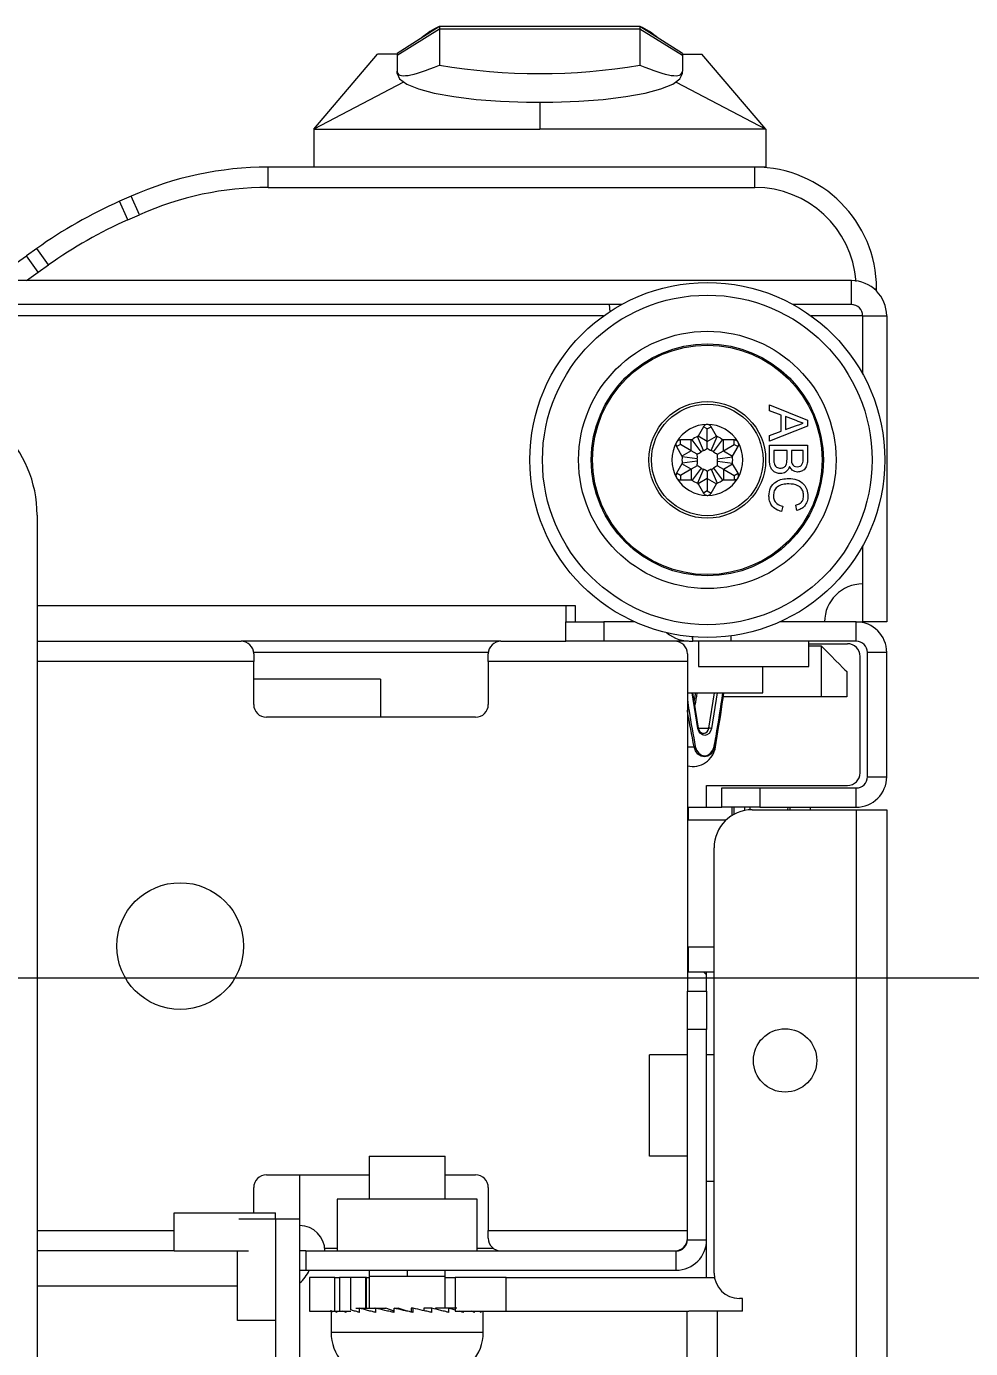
# Model space of a CAD drawing. Header units: inches. Extents: x 40138 to 76695, y -14500 to -5279.
# Drawn here: x 72483.5 to 72557.9, y -9834.2 to -9729.9 of the extents above; entities that cross this region are included whole.
import ezdxf

# ---------------------------------------------------------------- set-up
doc = ezdxf.new("R2010")
doc.units = ezdxf.units.IN
doc.header["$LTSCALE"] = 2
doc.header["$MEASUREMENT"] = 0
doc.header["$PDMODE"] = 35
doc.header["$PDSIZE"] = -1
doc.layers.add('M-ANNO-DIMS', color=7, linetype='Continuous', lineweight=13)
doc.layers.add('M-OBJECT-DETAILS', color=7, linetype='Continuous', lineweight=9)
doc.styles.get("Standard").update_dxf_attribs({"font": 'romans.shx', "width": 0.8})
doc.dimstyles.new('Details World Wide', dxfattribs={"dimscale": 4, "dimtxt": 4.5, "dimasz": 3.5, "dimexe": 0.75, "dimexo": 0.75, "dimgap": 0.75, "dimtad": 0, "dimtih": 1, "dimtoh": 1, "dimdec": 0, "dimzin": 4, "dimdsep": 46, "dimtxsty": 'Standard', "dimcen": 0, "dimclrd": 256, "dimclre": 256, "dimclrt": 256, "dimadec": 0, "dimazin": 1, "dimtfac": 1, "dimtdec": 0, "dimtmove": 0, "dimatfit": 3, "dimfxl": 1, "dimtolj": 1, "dimtzin": 0, "dimlwd": -1, "dimlwe": -1, "dimarcsym": 0})

# ---------------------------------------------------------------- blocks, each defined once
blk = doc.blocks.new('*D76')
at = {"layer": 'Defpoints', "color": 0, "transparency": 16777216}
for p in [(72451.82, -9804.96), (72709.68, -9804.96), (72451.82, -10745.95)]:
    blk.add_point(p, dxfattribs=at)
at = {"layer": 'M-ANNO-DIMS', "transparency": 16777216}
for p, q in [((72454.82, -9804.96), (72712.68, -9804.96)), ((72709.68, -9818.96), (72709.68, -10347.13)), ((72709.68, -10731.95), (72709.68, -10494.56)), ((72454.82, -10745.95), (72712.68, -10745.95))]:
    blk.add_line(p, q, dxfattribs=at)
for points in [[(72707.35, -9818.96), (72712.01, -9818.96), (72709.68, -9804.96)], [(72707.35, -10731.95), (72712.01, -10731.95), (72709.68, -10745.95)]]:
    blk.add_solid(points, dxfattribs=at)
at = {"layer": 'M-ANNO-DIMS', "transparency": 16777216, "insert": (72709.68, -10420.84), "char_height": 18, "attachment_point": 5}
blk.add_mtext('\\A1;941\\P [37.05]\\PCASTER\\PCENTER TO\\PCENTER', dxfattribs=at)

msp = doc.modelspace()

# ---------------------------------------------------------------- linework, layer by layer
at = {"layer": 'M-OBJECT-DETAILS', "linetype": 'Continuous', "lineweight": 5}
for p, q in [((72516.055, -9729.903), (72512.705, -9732.043)), ((72516.055, -9730.108), (72512.705, -9732.204)), ((72516.055, -9729.903), (72516.055, -9730.108)), ((72531.855, -9729.903), (72516.055, -9729.903)), ((72516.055, -9730.108), (72516.055, -9732.95)), ((72531.855, -9730.108), (72516.055, -9730.108)), ((72531.855, -9729.903), (72531.855, -9730.108)), ((72535.205, -9732.043), (72531.855, -9729.903)), ((72531.855, -9730.108), (72531.855, -9732.95)), ((72535.205, -9732.204), (72531.855, -9730.108)), ((72506.13, -9738.003), (72511.16, -9732.083)), ((72512.705, -9732.043), (72512.705, -9732.204)), ((72512.705, -9732.204), (72512.705, -9733.432)), ((72535.205, -9732.043), (72535.205, -9732.204)), ((72535.205, -9732.204), (72535.205, -9733.432)), ((72541.78, -9738.003), (72536.75, -9732.083)), ((72513.202, -9734.294), (72506.13, -9738.003)), ((72512.705, -9733.628), (72512.705, -9733.432)), ((72534.707, -9734.294), (72541.78, -9738.003)), ((72535.205, -9733.628), (72535.205, -9733.432)), ((72523.955, -9735.895), (72523.955, -9738.003)), ((72506.13, -9738.003), (72523.955, -9738.003)), ((72506.13, -9738.003), (72506.13, -9741.003)), ((72541.78, -9738.003), (72523.955, -9738.003)), ((72541.78, -9738.003), (72541.78, -9741.003)), ((72502.53, -9742.603), (72502.53, -9741.003)), ((72540.92, -9741.003), (72502.53, -9741.003)), ((72541.78, -9741.003), (72540.92, -9741.003)), ((72540.92, -9742.603), (72540.92, -9741.003)), ((72502.53, -9742.603), (72540.92, -9742.603)), ((72491.737, -9743.291), (72490.823, -9743.697)), ((72491.472, -9745.159), (72490.823, -9743.697)), ((72492.386, -9744.753), (72491.737, -9743.291)), ((72491.472, -9745.159), (72492.386, -9744.753)), ((72484.296, -9747.415), (72483.481, -9747.995)), ((72485.223, -9748.72), (72484.296, -9747.415)), ((72484.408, -9749.299), (72483.481, -9747.995)), ((72484.408, -9749.299), (72485.223, -9748.72)), ((72548.534, -9749.953), (71955.506, -9749.953)), ((72483.483, -9749.953), (72484.408, -9749.299)), ((72548.534, -9751.85), (72548.534, -9749.953)), ((72550.322, -9750.603), (72550.52, -9750.603)), ((72550.52, -9750.785), (72550.52, -9750.603)), ((72530.395, -9751.85), (71973.644, -9751.85)), ((72529.423, -9751.85), (72529.475, -9752.406)), ((72548.534, -9751.85), (72543.95, -9751.85)), ((72548.854, -9751.91), (72548.534, -9751.85)), ((72528.992, -9752.739), (72400.811, -9752.739)), ((72549.423, -9752.739), (72545.354, -9752.739)), ((72549.423, -9752.739), (72551.32, -9752.739)), ((72549.423, -9752.739), (72549.423, -9757.322)), ((72551.32, -9752.739), (72551.32, -9776.881)), ((72484.32, -9768.455), (72484.32, -9841.455)), ((72549.423, -9770.878), (72549.423, -9776.881)), ((72526.02, -9775.614), (72484.32, -9775.614)), ((72526.77, -9775.614), (72526.02, -9775.614)), ((72526.02, -9775.614), (72526.02, -9776.881)), ((72526.77, -9776.881), (72526.77, -9775.614)), ((72526.02, -9778.4), (72526.02, -9776.881)), ((72526.02, -9776.881), (72529.02, -9776.881)), ((72529.02, -9776.881), (72529.02, -9778.4)), ((72531.459, -9776.881), (72529.02, -9776.881)), ((72548.912, -9776.881), (72542.886, -9776.881)), ((72548.912, -9776.881), (72549.423, -9776.881)), ((72548.912, -9778.4), (72548.912, -9776.881)), ((72551.32, -9776.881), (72549.423, -9776.881)), ((72536.02, -9778.4), (72536.001, -9778.051)), ((72536.02, -9778.4), (72536.02, -9778.053)), ((72539.02, -9777.978), (72539.02, -9778.4)), ((72484.32, -9778.4), (72500.401, -9778.4)), ((72520.901, -9778.4), (72500.401, -9778.4)), ((72520.901, -9778.4), (72526.02, -9778.4)), ((72529.02, -9778.4), (72526.02, -9778.4)), ((72535.02, -9778.4), (72529.02, -9778.4)), ((72535.02, -9778.4), (72535.02, -9778.285)), ((72535.695, -9778.4), (72535.02, -9778.4)), ((72539.02, -9778.4), (72536.02, -9778.4)), ((72536.47, -9778.4), (72536.47, -9780.4)), ((72548.912, -9778.4), (72539.02, -9778.4)), ((72545.17, -9780.4), (72545.17, -9778.4)), ((72545.17, -9778.601), (72548.22, -9778.601)), ((72546.176, -9778.803), (72545.17, -9778.803)), ((72546.176, -9782.803), (72546.176, -9778.803)), ((72501.401, -9780), (72484.32, -9780)), ((72519.907, -9779.289), (72501.394, -9779.289)), ((72501.401, -9779.4), (72501.401, -9780)), ((72501.401, -9783.4), (72501.401, -9780)), ((72519.901, -9780), (72519.901, -9779.4)), ((72519.901, -9780), (72519.901, -9783.4)), ((72535.601, -9780), (72519.901, -9780)), ((72535.601, -9779.4), (72535.601, -9780)), ((72535.601, -9780), (72535.601, -9806.022)), ((72549.22, -9788.782), (72549.22, -9779.601)), ((72549.801, -9789.092), (72549.801, -9779.289)), ((72551.32, -9779.289), (72549.801, -9779.289)), ((72551.32, -9789.092), (72551.32, -9779.289)), ((72536.47, -9780.4), (72540.82, -9780.4)), ((72540.82, -9780.4), (72545.17, -9780.4)), ((72541.545, -9782.48), (72541.545, -9780.4)), ((72548.176, -9780.803), (72548.176, -9782.803)), ((72511.401, -9781.4), (72501.401, -9781.4)), ((72511.401, -9781.4), (72511.401, -9784.4)), ((72535.601, -9782.48), (72541.545, -9782.48)), ((72536.434, -9785.285), (72535.978, -9782.48)), ((72536.487, -9785.261), (72536.036, -9782.48)), ((72536.145, -9783.156), (72536.267, -9782.48)), ((72537.286, -9785.254), (72537.736, -9782.48)), ((72537.95, -9782.48), (72537.494, -9785.285)), ((72537.82, -9786.734), (72538.332, -9783.369)), ((72538.406, -9782.48), (72538.358, -9782.738)), ((72546.176, -9782.803), (72538.418, -9782.803)), ((72548.176, -9782.803), (72546.176, -9782.803)), ((72518.901, -9784.4), (72502.401, -9784.4)), ((72536.486, -9785.254), (72537.286, -9785.254)), ((72535.601, -9786.734), (72536.14, -9786.734)), ((72537.752, -9786.734), (72537.82, -9786.734)), ((72549.801, -9789.092), (72551.32, -9789.092)), ((72537.12, -9789.782), (72548.22, -9789.782)), ((72537.12, -9791.5), (72537.12, -9789.782)), ((72538.32, -9791.5), (72538.32, -9789.981)), ((72538.32, -9789.981), (72541.32, -9789.981)), ((72541.32, -9789.981), (72541.32, -9791.5)), ((72541.32, -9789.981), (72548.912, -9789.981)), ((72548.912, -9791.5), (72548.912, -9789.981)), ((72535.7, -9791.5), (72538.32, -9791.5)), ((72535.7, -9792.5), (72535.7, -9791.5)), ((72541.32, -9791.5), (72538.32, -9791.5)), ((72539.116, -9791.5), (72539.116, -9792.153)), ((72539.275, -9791.5), (72539.275, -9792.061)), ((72540.105, -9791.5), (72540.105, -9791.76)), ((72540.536, -9791.5), (72540.536, -9791.705)), ((72540.701, -9791.7), (72548.912, -9791.7)), ((72541.32, -9791.5), (72548.912, -9791.5)), ((72543.529, -9791.7), (72543.536, -9791.5)), ((72543.712, -9791.7), (72543.712, -9791.5)), ((72545.299, -9791.7), (72545.299, -9791.5)), ((72548.912, -9791.7), (72548.912, -10759.2)), ((72548.912, -9791.7), (72551.32, -9791.7)), ((72551.32, -9791.7), (72551.32, -10759.2)), ((72535.601, -9792.5), (72538.601, -9792.5)), ((72538.601, -9792.5), (72538.601, -9792.558)), ((72537.701, -9828.252), (72537.701, -9794.7)), ((72535.601, -9802.5), (72537.701, -9802.5)), ((72535.7, -9804.5), (72535.7, -9802.5)), ((72535.601, -9804.022), (72535.7, -9804.025)), ((72537.701, -9804.5), (72535.7, -9804.5)), ((72537.12, -9806.022), (72537.12, -9804.5)), ((72535.601, -9806.022), (72537.12, -9806.022)), ((72535.601, -9809.022), (72535.601, -9806.022)), ((72537.12, -9806.022), (72537.12, -9809.022)), ((72537.12, -9809.022), (72535.601, -9809.022)), ((72535.601, -9825.614), (72535.601, -9809.022)), ((72537.12, -9825.614), (72537.12, -9809.022)), ((72532.601, -9819.022), (72532.601, -9811.022)), ((72535.601, -9811.022), (72532.601, -9811.022)), ((72537.12, -9811), (72537.701, -9811)), ((72510.5, -9819.022), (72510.5, -9822.423)), ((72510.5, -9819.022), (72513.5, -9819.022)), ((72513.5, -9819.022), (72516.5, -9819.022)), ((72516.5, -9822.423), (72516.5, -9819.022)), ((72535.601, -9819.022), (72532.601, -9819.022)), ((72502.401, -9820.503), (72510.5, -9820.503)), ((72505.02, -9820.503), (72505.02, -9824.003)), ((72516.5, -9820.503), (72518.901, -9820.503)), ((72501.401, -9823.503), (72501.401, -9821.503)), ((72519.901, -9821.503), (72519.901, -9824.903)), ((72537.12, -9821), (72537.701, -9821)), ((72507.975, -9822.423), (72507.975, -9826.503)), ((72519.025, -9822.423), (72507.975, -9822.423)), ((72519.025, -9826.503), (72519.025, -9822.423)), ((72495.123, -9823.503), (72503.123, -9823.503)), ((72495.123, -9826.503), (72495.123, -9823.503)), ((72503.123, -9824.003), (72500.223, -9824.003)), ((72503.123, -9824.003), (72503.123, -9823.503)), ((72503.123, -9824.003), (72503.123, -9857.171)), ((72505.02, -9824.003), (72503.123, -9824.003)), ((72505.02, -9824.003), (72505.02, -9857.171)), ((72484.32, -9824.903), (72495.123, -9824.903)), ((72519.901, -9824.903), (72535.601, -9824.903)), ((72519.901, -9825.503), (72519.901, -9824.903)), ((72535.601, -9825.614), (72537.12, -9825.614)), ((72537.12, -9828.595), (72537.12, -9825.614)), ((72495.123, -9826.503), (72484.32, -9826.503)), ((72495.123, -9826.503), (72500.99, -9826.503)), ((72500.123, -9832.003), (72500.123, -9826.503)), ((72505.52, -9826.503), (72505.02, -9826.503)), ((72505.52, -9826.503), (72505.52, -9828.022)), ((72505.52, -9826.503), (72534.712, -9826.503)), ((72507.975, -9826.304), (72507.01, -9826.304)), ((72520.302, -9826.304), (72519.025, -9826.304)), ((72534.712, -9828.022), (72534.712, -9826.503)), ((72535.272, -9826.304), (72535.199, -9826.304)), ((72505.02, -9828.022), (72505.52, -9828.022)), ((72505.52, -9828.022), (72534.712, -9828.022)), ((72510.5, -9828.022), (72510.5, -9828.522)), ((72513.5, -9828.022), (72513.5, -9828.522)), ((72516.5, -9828.522), (72516.5, -9828.022)), ((72500.123, -9829.289), (72484.32, -9829.289)), ((72505.801, -9828.595), (72505.801, -9831.252)), ((72507.801, -9828.595), (72505.801, -9828.595)), ((72507.801, -9831.252), (72507.801, -9828.595)), ((72507.801, -9828.595), (72508.164, -9828.595)), ((72508.164, -9828.595), (72508.164, -9831.252)), ((72509.07, -9828.595), (72508.164, -9828.595)), ((72510.207, -9828.595), (72509.07, -9828.595)), ((72509.07, -9831.147), (72509.07, -9828.595)), ((72510.301, -9828.595), (72510.207, -9828.595)), ((72510.207, -9828.595), (72510.207, -9831.022)), ((72510.301, -9831.022), (72510.301, -9828.595)), ((72510.301, -9828.595), (72510.5, -9828.595)), ((72510.5, -9828.522), (72510.5, -9831.022)), ((72513.5, -9828.522), (72510.5, -9828.522)), ((72516.5, -9828.522), (72513.5, -9828.522)), ((72516.5, -9831.022), (72516.5, -9828.522)), ((72516.5, -9828.595), (72517.301, -9828.595)), ((72517.301, -9828.595), (72517.301, -9831.252)), ((72521.301, -9828.595), (72517.301, -9828.595)), ((72521.301, -9831.252), (72521.301, -9828.595)), ((72521.301, -9828.595), (72537.73, -9828.595)), ((72539.959, -9830.252), (72539.701, -9830.252)), ((72539.959, -9831.252), (72539.959, -9830.252)), ((72505.801, -9831.252), (72507.801, -9831.252)), ((72507.5, -9831.252), (72507.5, -9832.922)), ((72507.56, -9831.359), (72507.56, -9831.252)), ((72507.801, -9831.252), (72508.164, -9831.252)), ((72507.958, -9831.359), (72507.958, -9831.252)), ((72508.164, -9831.252), (72509.07, -9831.252)), ((72508.704, -9831.359), (72508.704, -9831.252)), ((72509.457, -9831.022), (72510.249, -9831.022)), ((72509.751, -9831.359), (72509.751, -9831.022)), ((72509.751, -9831.022), (72510.959, -9831.022)), ((72511.034, -9831.051), (72510.959, -9831.022)), ((72511.034, -9831.359), (72511.034, -9831.022)), ((72511.034, -9831.022), (72511.828, -9831.022)), ((72512.472, -9831.244), (72511.828, -9831.022)), ((72512.472, -9831.359), (72512.472, -9831.022)), ((72512.472, -9831.022), (72512.803, -9831.022)), ((72513.431, -9831.23), (72512.803, -9831.022)), ((72513.822, -9831.022), (72513.822, -9831.359)), ((72513.974, -9831.022), (72513.822, -9831.022)), ((72513.974, -9831.359), (72513.974, -9831.022)), ((72514.82, -9831.022), (72514.82, -9831.214)), ((72515.447, -9831.022), (72514.82, -9831.022)), ((72515.447, -9831.359), (72515.447, -9831.022)), ((72515.735, -9831.022), (72515.735, -9831.092)), ((72516.797, -9831.022), (72515.735, -9831.022)), ((72517.422, -9831.022), (72516.51, -9831.022)), ((72516.797, -9831.359), (72516.797, -9831.022)), ((72517.301, -9831.163), (72516.797, -9831.022)), ((72517.422, -9831.022), (72517.095, -9831.022)), ((72517.301, -9831.252), (72521.301, -9831.252)), ((72517.94, -9831.359), (72517.94, -9831.252)), ((72518.804, -9831.359), (72518.804, -9831.252)), ((72519.335, -9831.359), (72519.335, -9831.252)), ((72519.499, -9831.359), (72519.499, -9831.252)), ((72519.5, -9832.922), (72519.5, -9831.337)), ((72521.301, -9831.252), (72535.721, -9831.252)), ((72535.551, -9831.252), (72535.551, -10260.95)), ((72537.959, -9831.252), (72535.721, -9831.252)), ((72537.959, -9831.252), (72537.959, -10260.95)), ((72539.959, -9831.252), (72537.959, -9831.252)), ((72503.123, -9832.003), (72500.123, -9832.003)), ((72507.5, -9832.922), (72513.5, -9832.922)), ((72513.5, -9832.922), (72519.5, -9832.922))]:
    msp.add_line(p, q, dxfattribs=at)
at = {"layer": 'M-OBJECT-DETAILS', "linetype": 'Continuous', "lineweight": 0}
for p, q in [((72542.073, -9759.767), (72545.073, -9760.958)), ((72542.073, -9760.215), (72542.073, -9759.767)), ((72542.996, -9760.557), (72542.073, -9760.215)), ((72536.867, -9761.477), (72536.44, -9762.217)), ((72537.173, -9761.653), (72536.867, -9761.477)), ((72537.173, -9761.653), (72537.478, -9761.477)), ((72537.906, -9762.217), (72537.478, -9761.477)), ((72545.073, -9761.435), (72542.073, -9762.626)), ((72542.996, -9761.836), (72542.996, -9760.557)), ((72544.172, -9760.991), (72543.342, -9760.684)), ((72543.342, -9760.684), (72543.342, -9761.708)), ((72543.342, -9761.708), (72544.13, -9761.417)), ((72545.073, -9760.958), (72545.073, -9761.435)), ((72535.054, -9762.877), (72535.054, -9762.524)), ((72535.908, -9763.37), (72535.908, -9762.524)), ((72536.691, -9763.461), (72535.968, -9762.503)), ((72536.86, -9763.364), (72536.392, -9762.259)), ((72537.173, -9762.64), (72536.44, -9762.217)), ((72537.173, -9762.64), (72537.173, -9761.653)), ((72537.173, -9762.64), (72537.906, -9762.217)), ((72537.485, -9763.364), (72537.953, -9762.259)), ((72537.654, -9763.461), (72538.377, -9762.503)), ((72538.437, -9763.37), (72538.437, -9762.524)), ((72539.292, -9762.877), (72539.292, -9762.524)), ((72542.073, -9762.177), (72542.996, -9761.836)), ((72542.073, -9762.626), (72542.073, -9762.177)), ((72535.054, -9762.877), (72534.748, -9763.053)), ((72534.748, -9763.053), (72535.175, -9763.793)), ((72535.908, -9763.37), (72535.054, -9762.877)), ((72535.908, -9763.37), (72535.175, -9763.793)), ((72536.372, -9763.638), (72535.908, -9763.37)), ((72537.173, -9763.176), (72537.173, -9762.64)), ((72537.973, -9763.638), (72538.437, -9763.37)), ((72538.437, -9763.37), (72539.292, -9762.877)), ((72538.437, -9763.37), (72539.17, -9763.793)), ((72539.17, -9763.793), (72539.598, -9763.053)), ((72539.292, -9762.877), (72539.598, -9763.053)), ((72542.073, -9762.946), (72545.073, -9762.946)), ((72542.073, -9764.072), (72542.073, -9762.946)), ((72542.419, -9763.369), (72542.419, -9764.079)), ((72543.457, -9763.369), (72542.419, -9763.369)), ((72543.457, -9764.03), (72543.457, -9763.369)), ((72543.803, -9763.369), (72543.803, -9763.988)), ((72544.727, -9763.369), (72543.803, -9763.369)), ((72544.727, -9763.941), (72544.727, -9763.369)), ((72545.073, -9762.946), (72545.073, -9764.069)), ((72535.175, -9764.407), (72534.748, -9765.147)), ((72535.908, -9764.83), (72535.175, -9764.407)), ((72536.379, -9764.002), (72535.188, -9763.855)), ((72536.379, -9764.198), (72535.188, -9764.345)), ((72536.372, -9764.562), (72535.908, -9764.83)), ((72537.967, -9764.002), (72539.158, -9763.855)), ((72537.967, -9764.198), (72539.158, -9764.345)), ((72537.973, -9764.562), (72538.437, -9764.83)), ((72538.437, -9764.83), (72539.17, -9764.407)), ((72539.598, -9765.147), (72539.17, -9764.407)), ((72535.054, -9765.324), (72534.748, -9765.147)), ((72535.908, -9764.83), (72535.054, -9765.324)), ((72535.054, -9765.324), (72535.054, -9765.677)), ((72535.908, -9764.83), (72535.908, -9765.677)), ((72536.691, -9764.739), (72535.968, -9765.697)), ((72536.86, -9764.837), (72536.392, -9765.941)), ((72537.173, -9765.56), (72536.44, -9765.984)), ((72537.173, -9765.024), (72537.173, -9765.56)), ((72537.173, -9765.56), (72537.173, -9766.547)), ((72537.173, -9765.56), (72537.906, -9765.984)), ((72537.485, -9764.837), (72537.953, -9765.941)), ((72537.654, -9764.739), (72538.377, -9765.697)), ((72538.437, -9764.83), (72539.292, -9765.324)), ((72538.437, -9764.83), (72538.437, -9765.677)), ((72539.292, -9765.324), (72539.598, -9765.147)), ((72539.292, -9765.324), (72539.292, -9765.677)), ((72536.44, -9765.984), (72536.867, -9766.724)), ((72537.173, -9766.547), (72536.867, -9766.724)), ((72537.173, -9766.547), (72537.478, -9766.724)), ((72537.478, -9766.724), (72537.906, -9765.984)), ((72543.132, -9767.754), (72543.033, -9768.177)), ((72544.239, -9768.1), (72544.148, -9767.677))]:
    msp.add_line(p, q, dxfattribs=at)
at = {"layer": 'M-OBJECT-DETAILS', "linetype": 'Continuous', "lineweight": 5, "flags": 128}
for points in [[(72512.705, -9733.628), (72512.896, -9734.044), (72513.464, -9734.447), (72514.39, -9734.821), (72515.641, -9735.155), (72517.175, -9735.437), (72518.94, -9735.657), (72520.876, -9735.809), (72522.917, -9735.885), (72524.993, -9735.885), (72527.033, -9735.809), (72528.969, -9735.657), (72530.734, -9735.437), (72532.269, -9735.155), (72533.52, -9734.821), (72534.445, -9734.447), (72535.013, -9734.044), (72535.205, -9733.628)], [(72480.688, -9749.953), (72481.908, -9749.104), (72483.481, -9747.995)], [(72546.176, -9778.803), (72546.566, -9779.193), (72546.941, -9779.568), (72547.287, -9779.914), (72547.59, -9780.217), (72547.839, -9780.466), (72548.023, -9780.651), (72548.137, -9780.765), (72548.176, -9780.803)], [(72536.434, -9785.285), (72536.454, -9785.279), (72536.47, -9785.273), (72536.481, -9785.268), (72536.487, -9785.263), (72536.487, -9785.261)], [(72537.494, -9785.285), (72537.427, -9785.505), (72537.306, -9785.683), (72537.145, -9785.799), (72536.964, -9785.84), (72536.783, -9785.799), (72536.622, -9785.683), (72536.501, -9785.505), (72536.434, -9785.285)], [(72537.752, -9786.734), (72537.64, -9787.054), (72537.454, -9787.31), (72537.214, -9787.476), (72536.946, -9787.533), (72536.677, -9787.476), (72536.437, -9787.31), (72536.252, -9787.054), (72536.14, -9786.734)], [(72536.225, -9786.712), (72536.327, -9787.005), (72536.497, -9787.24), (72536.718, -9787.392), (72536.964, -9787.445), (72537.21, -9787.392), (72537.431, -9787.24), (72537.601, -9787.005), (72537.703, -9786.712)], [(72536.898, -9804.5), (72537.015, -9804.608), (72537.12, -9804.721)]]:
    msp.add_lwpolyline(points, dxfattribs=at)
at = {"layer": 'M-OBJECT-DETAILS', "linetype": 'Continuous', "lineweight": 0}
for radius in [14, 13, 10.15, 9.15, 9.05, 4.6, 4.4]:
    msp.add_circle((72537.173, -9764.1), radius, dxfattribs=at)
at = {"layer": 'M-OBJECT-DETAILS', "linetype": 'Continuous', "lineweight": 5}
for centre, radius in [((72495.601, -9802.452), 5), ((72543.306, -9811.476), 2.5)]:
    msp.add_circle(centre, radius, dxfattribs=at)
for centre, radius, start, end in [((72518.323, -9735.043), 5.618, 113.81133, 131.33004), ((72529.586, -9735.043), 5.618, 48.66996, 66.18867), ((72523.955, -9686.83), 46.792, 260.28, 279.72), ((72502.53, -9767.603), 26.6, 90, 113.93822), ((72540.92, -9750.603), 9.6, 0, 90), ((72502.53, -9767.603), 25, 90, 113.93822), ((72540.92, -9750.603), 8, 4.13627, 90), ((72506.079, -9778.063), 37.6, 113.93822, 125.40402), ((72506.079, -9778.063), 36, 113.93822, 125.40402), ((72548.534, -9752.739), 2.786, 0, 90), ((72548.534, -9752.739), 0.889, 0, 90), ((72474.82, -9768.455), 9.5, 0, 90), ((72549.423, -9776.881), 3, 90, 180), ((72548.912, -9779.289), 2.408, 0, 90), ((72535.858, -9775.404), 3, 230.6953, 273.09739), ((72500.401, -9779.4), 1, 0, 90), ((72520.901, -9779.4), 1, 90, 180), ((72534.601, -9779.4), 1, 0, 90), ((72548.22, -9779.601), 1, 0, 90), ((72548.912, -9779.289), 0.889, 0, 90), ((72502.401, -9783.4), 1, 180, 270), ((72518.901, -9783.4), 1, 270, 0), ((72536.817, -9785.223), 0.47, 277.41662, 356.22955), ((72537.253, -9786.201), 0.948, 75.23998, 88.01175), ((72536.02, -9786.46), 1.821, 256.69558, 351.34132), ((72535.992, -9786.01), 0.74, 281.58068, 288.35762), ((72537.658, -9786.871), 0.166, 55.67343, 74.1495), ((72548.22, -9788.782), 1, 270, 0), ((72548.912, -9789.092), 0.889, 270, 0), ((72548.912, -9789.092), 2.408, 270, 0), ((72540.701, -9794.7), 3, 90, 180), ((72502.401, -9821.503), 1, 90, 180), ((72518.901, -9821.503), 1, 0, 90), ((72505.02, -9826.503), 2, 0, 90), ((72520.901, -9825.503), 1, 180, 270), ((72534.601, -9825.503), 1, 270, 0), ((72534.712, -9825.614), 0.889, 270, 0), ((72534.712, -9825.614), 2.408, 270, 0), ((72503.041, -9826.801), 3, 311.26946, 335.97937), ((72539.701, -9828.252), 2, 180, 270), ((72511.041, -9832.922), 3.542, 180, 261.20259), ((72515.958, -9832.922), 3.542, 278.79741, 0)]:
    msp.add_arc(centre, radius, start, end, dxfattribs=at)
at = {"layer": 'M-OBJECT-DETAILS', "linetype": 'Continuous', "lineweight": 0}
for centre, radius, start, end in [((72537.173, -9764.1), 2.8, 90, 150), ((72537.173, -9764.1), 2.8, 30, 90), ((72537.173, -9764.1), 2, 112.97323, 127.02677), ((72537.173, -9764.1), 2, 52.97323, 67.02677), ((72537.173, -9764.1), 2.8, 150, 210), ((72535.908, -9762.424), 1.3, 290.914, 307.02677), ((72537.173, -9764.1), 0.8, 112.97323, 127.02677), ((72536.353, -9762.167), 1.3, 292.97323, 309.086), ((72537.992, -9762.167), 1.3, 230.914, 247.02677), ((72537.173, -9764.1), 0.8, 52.97323, 67.02677), ((72538.437, -9762.424), 1.3, 232.97323, 249.086), ((72537.173, -9764.1), 2.8, 330, 30), ((72537.173, -9764.1), 2, 172.97323, 187.02677), ((72535.088, -9763.843), 1.3, 352.97323, 9.086), ((72535.088, -9764.357), 1.3, 350.914, 7.02677), ((72535.908, -9765.777), 1.3, 52.97323, 69.086), ((72537.173, -9764.1), 0.8, 172.97323, 187.02677), ((72538.437, -9765.777), 1.3, 110.914, 127.02677), ((72539.257, -9763.843), 1.3, 170.914, 187.02677), ((72539.257, -9764.357), 1.3, 172.97323, 189.086), ((72537.173, -9764.1), 0.8, 352.97323, 7.02677), ((72537.173, -9764.1), 2, 352.97323, 7.02677), ((72537.173, -9764.1), 2.8, 210, 270), ((72537.173, -9764.1), 2, 232.97323, 247.02677), ((72537.173, -9764.1), 0.8, 232.97323, 247.02677), ((72536.353, -9766.034), 1.3, 50.914, 67.02677), ((72537.992, -9766.034), 1.3, 112.97323, 129.086), ((72537.173, -9764.1), 2.8, 270, 330), ((72537.173, -9764.1), 0.8, 292.97323, 307.02677), ((72537.173, -9764.1), 2, 292.97323, 307.02677)]:
    msp.add_arc(centre, radius, start, end, dxfattribs=at)
at = {"layer": 'M-OBJECT-DETAILS', "linetype": 'Continuous', "lineweight": 5}
for centre, major_axis, ratio, start_param, end_param in [((72523.955, -9726.393), (11.202, 7.218), 0.1436326, 3.0493058, 3.8415881), ((72523.955, -9726.393), (11.202, -7.218), 0.1436326, 5.5831898, 6.3754721), ((72536.838, -9782.778), (0.974, 5.951), 0.0877724, 1.5350363, 1.6998007)]:
    msp.add_ellipse(centre, major_axis=major_axis, ratio=ratio, start_param=start_param, end_param=end_param, dxfattribs=at)
for points, knots in [([(72512.66, -9732.083), (72512.265, -9732.083), (72511.361, -9732.083), (72511.232, -9732.083), (72511.16, -9732.083)], [0, 0, 0, 0, 0.4366276, 1, 1, 1, 1]), ([(72535.25, -9732.083), (72535.644, -9732.083), (72536.548, -9732.083), (72536.677, -9732.083), (72536.75, -9732.083)], [0, 0, 0, 0, 0.4366263, 1, 1, 1, 1]), ([(72535.601, -9782.999), (72535.645, -9783.303), (72535.826, -9784.547), (72536.053, -9785.78), (72536.225, -9786.712)], [0, 0, 0, 0, 0.24362, 1, 1, 1, 1]), ([(72537.703, -9786.712), (72537.756, -9786.445), (72538.03, -9785.047), (72538.234, -9783.628), (72538.399, -9782.48)], [0, 0, 0, 0, 0.1908979, 1, 1, 1, 1]), ([(72538.455, -9782.48), (72538.29, -9783.636), (72538.086, -9785.064), (72537.805, -9786.468), (72537.752, -9786.734)], [0, 0, 0, 0, 0.8098117, 1, 1, 1, 1]), ([(72536.14, -9786.734), (72535.952, -9785.803), (72535.759, -9784.843), (72535.605, -9783.873), (72535.601, -9783.844)], [0, 0, 0, 0, 0.9701662, 1, 1, 1, 1]), ([(72536.876, -9785.684), (72536.867, -9785.686), (72536.811, -9785.698), (72536.712, -9785.652), (72536.588, -9785.539), (72536.515, -9785.394), (72536.494, -9785.294), (72536.487, -9785.261)], [0, 0, 0, 0, 0.0553411, 0.345243, 0.5991804, 0.8693189, 1, 1, 1, 1]), ([(72507.56, -9831.359), (72507.548, -9831.337), (72507.517, -9831.281), (72507.493, -9831.218), (72507.503, -9831.177), (72507.505, -9831.169)], [0, 0, 0, 0, 0.3533898, 0.8818326, 1, 1, 1, 1]), ([(72507.958, -9831.359), (72507.92, -9831.337), (72507.859, -9831.301), (72507.813, -9831.265), (72507.796, -9831.252)], [0, 0, 0, 0, 0.6275937, 1, 1, 1, 1]), ([(72508.704, -9831.359), (72508.644, -9831.337), (72508.549, -9831.301), (72508.466, -9831.265), (72508.435, -9831.252)], [0, 0, 0, 0, 0.6276121, 1, 1, 1, 1]), ([(72509.751, -9831.359), (72509.674, -9831.337), (72509.482, -9831.281), (72509.248, -9831.211), (72509.111, -9831.163), (72509.07, -9831.148)], [0, 0, 0, 0, 0.31858218, 0.79500722, 1, 1, 1, 1]), ([(72511.034, -9831.359), (72510.943, -9831.337), (72510.717, -9831.281), (72510.277, -9831.169), (72509.954, -9831.079), (72509.751, -9831.022)], [0, 0, 0, 0, 0.19971748, 0.49837225, 1, 1, 1, 1]), ([(72512.472, -9831.359), (72512.373, -9831.337), (72512.128, -9831.281), (72511.64, -9831.169), (72511.268, -9831.079), (72511.034, -9831.022)], [0, 0, 0, 0, 0.19971, 0.498363, 1, 1, 1, 1]), ([(72513.974, -9831.359), (72513.874, -9831.337), (72513.624, -9831.281), (72513.121, -9831.169), (72512.722, -9831.079), (72512.472, -9831.022)], [0, 0, 0, 0, 0.1997269, 0.4983663, 1, 1, 1, 1]), ([(72515.447, -9831.359), (72515.352, -9831.337), (72515.114, -9831.281), (72514.625, -9831.169), (72514.225, -9831.079), (72513.974, -9831.022)], [0, 0, 0, 0, 0.1997261, 0.4983662, 1, 1, 1, 1]), ([(72516.797, -9831.359), (72516.712, -9831.337), (72516.501, -9831.281), (72516.058, -9831.169), (72515.683, -9831.079), (72515.447, -9831.022)], [0, 0, 0, 0, 0.1997246, 0.4983664, 1, 1, 1, 1]), ([(72517.94, -9831.359), (72517.872, -9831.337), (72517.764, -9831.301), (72517.645, -9831.265), (72517.601, -9831.252)], [0, 0, 0, 0, 0.6275721, 1, 1, 1, 1]), ([(72518.804, -9831.359), (72518.757, -9831.337), (72518.681, -9831.301), (72518.593, -9831.265), (72518.56, -9831.252)], [0, 0, 0, 0, 0.6276224, 1, 1, 1, 1]), ([(72519.335, -9831.359), (72519.311, -9831.337), (72519.273, -9831.301), (72519.22, -9831.265), (72519.201, -9831.252)], [0, 0, 0, 0, 0.6276059, 1, 1, 1, 1])]:
    msp.add_open_spline(points, degree=3, knots=knots, dxfattribs=at)
at = {"layer": 'M-OBJECT-DETAILS', "linetype": 'Continuous', "lineweight": 0}
for points, knots in [([(72537.173, -9761.3), (72537.14, -9761.303), (72537.072, -9761.308), (72536.977, -9761.353), (72536.908, -9761.413), (72536.878, -9761.459), (72536.867, -9761.477)], [0, 0, 0, 0, 0.25222438, 0.53062413, 0.82353491, 1, 1, 1, 1]), ([(72537.478, -9761.477), (72537.456, -9761.445), (72537.41, -9761.381), (72537.304, -9761.318), (72537.219, -9761.301), (72537.176, -9761.3), (72537.173, -9761.3)], [0, 0, 0, 0, 0.3318681, 0.6656758, 0.9705103, 1, 1, 1, 1]), ([(72544.13, -9761.417), (72544.242, -9761.376), (72544.44, -9761.302), (72544.639, -9761.228), (72544.727, -9761.196)], [0, 0, 0, 0, 0.5600134, 1, 1, 1, 1]), ([(72544.727, -9761.196), (72544.619, -9761.168), (72544.428, -9761.117), (72544.251, -9761.03), (72544.172, -9760.991)], [0, 0, 0, 0, 0.55992018, 1, 1, 1, 1]), ([(72535.054, -9762.524), (72535.015, -9762.527), (72534.936, -9762.535), (72534.829, -9762.596), (72534.771, -9762.66), (72534.75, -9762.697), (72534.748, -9762.7)], [0, 0, 0, 0, 0.33197119, 0.66569436, 0.97058604, 1, 1, 1, 1]), ([(72535.908, -9762.524), (72535.655, -9762.524), (72535.368, -9762.524), (72535.087, -9762.524), (72535.054, -9762.524)], [0, 0, 0, 0, 0.8801593, 1, 1, 1, 1]), ([(72535.968, -9762.503), (72535.96, -9762.509), (72535.943, -9762.519), (72535.921, -9762.523), (72535.91, -9762.524), (72535.908, -9762.524)], [0, 0, 0, 0, 0.4530762, 0.908436, 1, 1, 1, 1]), ([(72536.44, -9762.217), (72536.434, -9762.225), (72536.423, -9762.241), (72536.404, -9762.253), (72536.394, -9762.258), (72536.392, -9762.259)], [0, 0, 0, 0, 0.4727432, 0.9181633, 1, 1, 1, 1]), ([(72537.953, -9762.259), (72537.944, -9762.254), (72537.927, -9762.245), (72537.913, -9762.228), (72537.907, -9762.218), (72537.906, -9762.217)], [0, 0, 0, 0, 0.4537035, 0.908807, 1, 1, 1, 1]), ([(72538.437, -9762.524), (72538.427, -9762.523), (72538.408, -9762.521), (72538.388, -9762.511), (72538.378, -9762.504), (72538.377, -9762.503)], [0, 0, 0, 0, 0.4732217, 0.9188664, 1, 1, 1, 1]), ([(72539.292, -9762.524), (72539.048, -9762.524), (72538.767, -9762.524), (72538.477, -9762.524), (72538.437, -9762.524)], [0, 0, 0, 0, 0.8636285, 1, 1, 1, 1]), ([(72539.598, -9762.7), (72539.579, -9762.673), (72539.54, -9762.617), (72539.454, -9762.558), (72539.367, -9762.527), (72539.312, -9762.525), (72539.292, -9762.524)], [0, 0, 0, 0, 0.2522251, 0.5305794, 0.8235779, 1, 1, 1, 1]), ([(72534.748, -9762.7), (72534.734, -9762.729), (72534.705, -9762.791), (72534.696, -9762.896), (72534.713, -9762.986), (72534.738, -9763.035), (72534.748, -9763.053)], [0, 0, 0, 0, 0.2521764, 0.5306062, 0.8235872, 1, 1, 1, 1]), ([(72539.598, -9763.053), (72539.614, -9763.018), (72539.647, -9762.946), (72539.647, -9762.823), (72539.62, -9762.74), (72539.599, -9762.703), (72539.598, -9762.7)], [0, 0, 0, 0, 0.3319571, 0.6658297, 0.9705309, 1, 1, 1, 1]), ([(72535.175, -9763.793), (72535.179, -9763.802), (72535.188, -9763.82), (72535.189, -9763.842), (72535.188, -9763.854), (72535.188, -9763.855)], [0, 0, 0, 0, 0.4725689, 0.9181169, 1, 1, 1, 1]), ([(72535.188, -9764.345), (72535.188, -9764.355), (72535.189, -9764.375), (72535.181, -9764.395), (72535.176, -9764.405), (72535.175, -9764.407)], [0, 0, 0, 0, 0.4530045, 0.9094576, 1, 1, 1, 1]), ([(72539.17, -9764.407), (72539.166, -9764.398), (72539.158, -9764.38), (72539.156, -9764.358), (72539.157, -9764.347), (72539.158, -9764.345)], [0, 0, 0, 0, 0.4734226, 0.9190111, 1, 1, 1, 1]), ([(72539.158, -9763.855), (72539.157, -9763.845), (72539.157, -9763.825), (72539.164, -9763.805), (72539.169, -9763.795), (72539.17, -9763.793)], [0, 0, 0, 0, 0.4538745, 0.909464, 1, 1, 1, 1]), ([(72542.932, -9765.177), (72542.833, -9765.168), (72542.635, -9765.149), (72542.368, -9765.003), (72542.095, -9764.654), (72542.082, -9764.312), (72542.073, -9764.072)], [0, 0, 0, 0, 0.1871418, 0.3743137, 0.5607988, 1, 1, 1, 1]), ([(72542.419, -9764.079), (72542.419, -9764.127), (72542.419, -9764.213), (72542.429, -9764.298), (72542.433, -9764.336)], [0, 0, 0, 0, 0.5600024, 1, 1, 1, 1]), ([(72542.433, -9764.336), (72542.45, -9764.402), (72542.482, -9764.533), (72542.619, -9764.672), (72542.779, -9764.744), (72542.885, -9764.751), (72542.938, -9764.754)], [0, 0, 0, 0, 0.28028815, 0.55900843, 0.77940092, 1, 1, 1, 1]), ([(72543.65, -9764.612), (72543.618, -9764.699), (72543.555, -9764.873), (72543.366, -9765.058), (72543.15, -9765.162), (72543.005, -9765.172), (72542.932, -9765.177)], [0, 0, 0, 0, 0.2802143, 0.5596729, 0.7797074, 1, 1, 1, 1]), ([(72542.938, -9764.754), (72543.024, -9764.745), (72543.153, -9764.731), (72543.295, -9764.633), (72543.455, -9764.429), (72543.456, -9764.208), (72543.457, -9764.03)], [0, 0, 0, 0, 0.2498026, 0.3755607, 0.5011556, 1, 1, 1, 1]), ([(72544.295, -9765.062), (72544.218, -9765.053), (72544.063, -9765.036), (72543.815, -9764.891), (72543.712, -9764.718), (72543.65, -9764.612)], [0, 0, 0, 0, 0.2803668, 0.5607962, 1, 1, 1, 1]), ([(72543.803, -9763.988), (72543.803, -9764.056), (72543.804, -9764.177), (72543.828, -9764.296), (72543.839, -9764.348)], [0, 0, 0, 0, 0.5603972, 1, 1, 1, 1]), ([(72543.839, -9764.348), (72543.858, -9764.396), (72543.897, -9764.492), (72544.043, -9764.617), (72544.176, -9764.63), (72544.258, -9764.639)], [0, 0, 0, 0, 0.2808668, 0.5610722, 1, 1, 1, 1]), ([(72544.258, -9764.639), (72544.339, -9764.63), (72544.462, -9764.616), (72544.599, -9764.524), (72544.741, -9764.321), (72544.733, -9764.11), (72544.727, -9763.941)], [0, 0, 0, 0, 0.24952281, 0.37502789, 0.50025097, 1, 1, 1, 1]), ([(72545.073, -9764.069), (72545.068, -9764.203), (72545.06, -9764.468), (72544.895, -9764.814), (72544.607, -9765.02), (72544.399, -9765.048), (72544.295, -9765.062)], [0, 0, 0, 0, 0.2810939, 0.5600278, 0.7801047, 1, 1, 1, 1]), ([(72534.748, -9765.147), (72534.731, -9765.183), (72534.699, -9765.254), (72534.698, -9765.378), (72534.725, -9765.46), (72534.746, -9765.497), (72534.748, -9765.5)], [0, 0, 0, 0, 0.3319584, 0.6656814, 0.9705308, 1, 1, 1, 1]), ([(72534.748, -9765.5), (72534.766, -9765.527), (72534.805, -9765.583), (72534.891, -9765.643), (72534.978, -9765.673), (72535.033, -9765.676), (72535.054, -9765.677)], [0, 0, 0, 0, 0.2522248, 0.5305787, 0.823507, 1, 1, 1, 1]), ([(72535.054, -9765.677), (72535.087, -9765.677), (72535.368, -9765.677), (72535.655, -9765.677), (72535.908, -9765.677)], [0, 0, 0, 0, 0.1198407, 1, 1, 1, 1]), ([(72535.908, -9765.677), (72535.918, -9765.677), (72535.937, -9765.679), (72535.958, -9765.689), (72535.967, -9765.696), (72535.968, -9765.697)], [0, 0, 0, 0, 0.4729873, 0.9188328, 1, 1, 1, 1]), ([(72538.377, -9765.697), (72538.386, -9765.691), (72538.403, -9765.681), (72538.424, -9765.677), (72538.435, -9765.677), (72538.437, -9765.677)], [0, 0, 0, 0, 0.452841, 0.9083966, 1, 1, 1, 1]), ([(72538.437, -9765.677), (72538.477, -9765.677), (72538.767, -9765.677), (72539.048, -9765.677), (72539.292, -9765.677)], [0, 0, 0, 0, 0.1363715, 1, 1, 1, 1]), ([(72539.292, -9765.677), (72539.331, -9765.673), (72539.409, -9765.666), (72539.516, -9765.605), (72539.574, -9765.54), (72539.596, -9765.503), (72539.598, -9765.5)], [0, 0, 0, 0, 0.3319892, 0.6658041, 0.9705445, 1, 1, 1, 1]), ([(72539.598, -9765.5), (72539.611, -9765.471), (72539.641, -9765.409), (72539.649, -9765.304), (72539.632, -9765.214), (72539.607, -9765.165), (72539.598, -9765.147)], [0, 0, 0, 0, 0.25232227, 0.53060257, 0.82358586, 1, 1, 1, 1]), ([(72542.034, -9766.952), (72542.051, -9766.727), (72542.084, -9766.279), (72542.539, -9765.805), (72543.074, -9765.599), (72543.421, -9765.574), (72543.595, -9765.562)], [0, 0, 0, 0, 0.2799419, 0.5580868, 0.7789185, 1, 1, 1, 1]), ([(72543.595, -9765.562), (72543.811, -9765.578), (72544.243, -9765.61), (72544.773, -9765.944), (72545.064, -9766.435), (72545.095, -9766.774), (72545.111, -9766.944)], [0, 0, 0, 0, 0.2804989, 0.5595794, 0.7796057, 1, 1, 1, 1]), ([(72536.392, -9765.941), (72536.401, -9765.946), (72536.419, -9765.956), (72536.433, -9765.972), (72536.439, -9765.982), (72536.44, -9765.984)], [0, 0, 0, 0, 0.4537035, 0.908807, 1, 1, 1, 1]), ([(72536.867, -9766.724), (72536.89, -9766.755), (72536.935, -9766.82), (72537.042, -9766.882), (72537.126, -9766.9), (72537.169, -9766.9), (72537.173, -9766.9)], [0, 0, 0, 0, 0.33194257, 0.665713, 0.97051362, 1, 1, 1, 1]), ([(72537.173, -9766.9), (72537.205, -9766.897), (72537.273, -9766.892), (72537.368, -9766.847), (72537.437, -9766.787), (72537.467, -9766.741), (72537.478, -9766.724)], [0, 0, 0, 0, 0.2522122, 0.5305914, 0.8235434, 1, 1, 1, 1]), ([(72537.906, -9765.984), (72537.911, -9765.975), (72537.922, -9765.96), (72537.941, -9765.947), (72537.952, -9765.942), (72537.953, -9765.941)], [0, 0, 0, 0, 0.4726808, 0.9185506, 1, 1, 1, 1]), ([(72543.597, -9765.985), (72543.436, -9765.993), (72543.114, -9766.01), (72542.683, -9766.185), (72542.425, -9766.533), (72542.395, -9766.786), (72542.38, -9766.913)], [0, 0, 0, 0, 0.2812437, 0.5607172, 0.7801449, 1, 1, 1, 1]), ([(72544.765, -9766.923), (72544.758, -9766.817), (72544.743, -9766.606), (72544.582, -9766.322), (72544.213, -9766.031), (72543.851, -9766.004), (72543.597, -9765.985)], [0, 0, 0, 0, 0.1872085, 0.373893, 0.5607389, 1, 1, 1, 1]), ([(72543.033, -9768.177), (72542.879, -9768.127), (72542.573, -9768.028), (72542.238, -9767.711), (72542.059, -9767.331), (72542.042, -9767.079), (72542.034, -9766.952)], [0, 0, 0, 0, 0.2802492, 0.5595391, 0.7795934, 1, 1, 1, 1]), ([(72542.38, -9766.913), (72542.392, -9767.028), (72542.414, -9767.258), (72542.668, -9767.609), (72542.956, -9767.699), (72543.132, -9767.754)], [0, 0, 0, 0, 0.2806955, 0.5609039, 1, 1, 1, 1]), ([(72544.148, -9767.677), (72544.242, -9767.644), (72544.428, -9767.578), (72544.641, -9767.392), (72544.751, -9767.157), (72544.76, -9767.001), (72544.765, -9766.923)], [0, 0, 0, 0, 0.2805697, 0.5597275, 0.779652, 1, 1, 1, 1]), ([(72545.111, -9766.944), (72545.1, -9767.091), (72545.079, -9767.384), (72544.861, -9767.745), (72544.566, -9767.986), (72544.348, -9768.062), (72544.239, -9768.1)], [0, 0, 0, 0, 0.2800917, 0.5594438, 0.779555, 1, 1, 1, 1])]:
    msp.add_open_spline(points, degree=3, knots=knots, dxfattribs=at)

# ---------------------------------------------------------------- dimensions: what is measured, and where the dimension line sits
at = {"layer": 'M-ANNO-DIMS'}
dim = msp.add_linear_dim(base=(72709.679, -9804.955), p1=(72451.82, -10745.945), p2=(72451.82, -9804.955), angle=90, text='<>\\PCASTER\\PCENTER TO\\PCENTER', dimstyle='Details World Wide', override={"dimpost": '\\X'}, dxfattribs=at)
dim.commit()
dim.dimension.update_dxf_attribs({"geometry": '*D76', "text_midpoint": (72709.679, -10420.844), "dimtype": 160})

doc.saveas('drawing.dxf')
